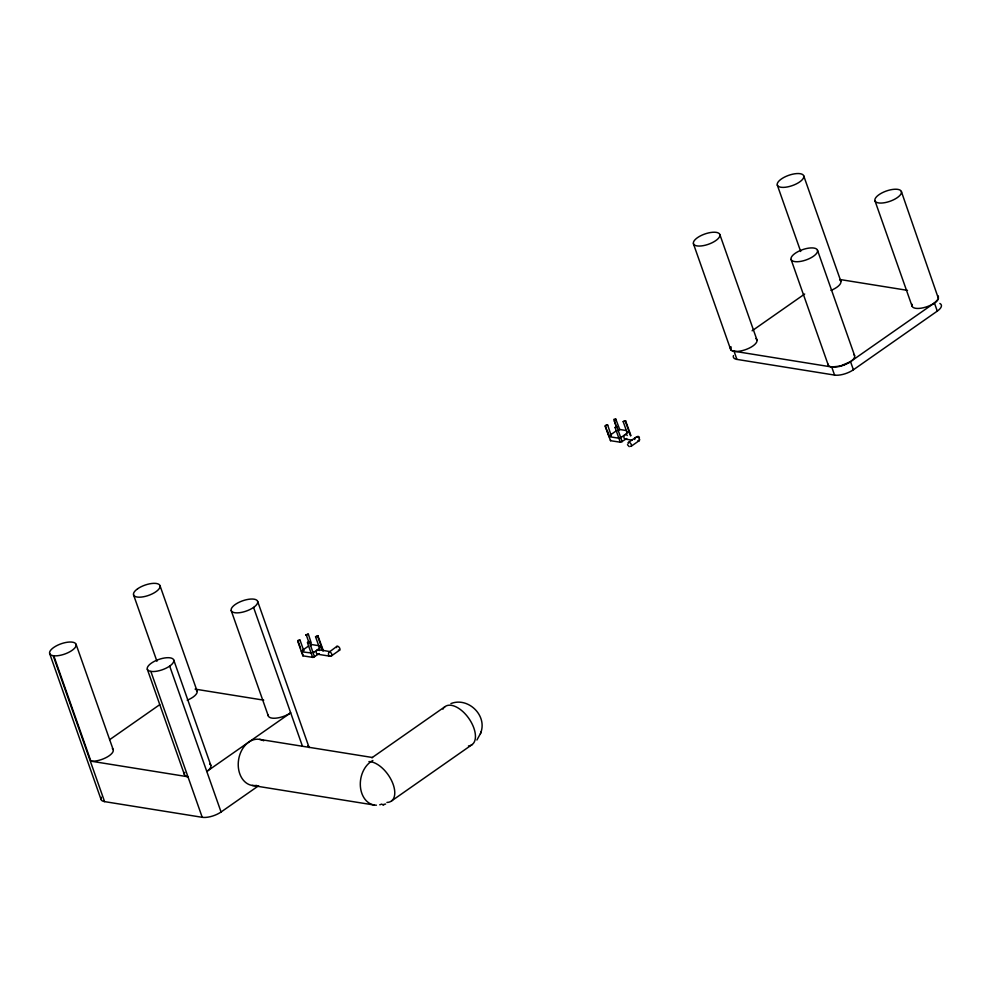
<?xml version="1.0" encoding="UTF-8"?>
<svg xmlns="http://www.w3.org/2000/svg" width="991" height="991" viewBox="0 0 991 991"><rect width="100%" height="100%" fill="white"/><g stroke="black" fill="none" stroke-linecap="round" stroke-linejoin="round"><path stroke-width="1.49" d="M310.901 652.92L301.45 651.793L303.754 650.691L300.038 640.112L297.746 641.251L302.887 655.844L313.131 657.417L318.73 653.949M315.559 636.767L318.173 635.788L315.547 636.742L319.275 647.309L321.493 646.962L313.106 652.834L313.515 652.227L312.673 652.016M319.263 647.284L319.721 646.628M618.904 437.39L618.855 438.22L609.093 436.647L605.377 426.105L607.681 425.003L611.088 435.309M329.408 651.929L329.607 651.88A2.329 1.251 55 0 1 331.75 654.134A2.329 1.251 55 0 1 331.031 655.931L330.932 655.918A2.329 1.747 -80.9 0 1 328.603 655.014A2.329 1.747 -80.9 0 1 329.408 651.929L336.878 646.38M607.669 425.114L606.257 424.891L605.043 425.932L610.518 440.698L620.762 442.271L626.362 438.802M611.397 435.582L609.217 436.659M730.937 346.689L730.751 349.612M480.858 732.522C487.299 715.143 467.876 696.76 450.917 703.585M323.314 650.592L317.838 635.603M476.931 740.017L480.635 733.216M730.565 347.519C729.277 349.092 733.39 351.941 730.801 349.674M480.462 733.749L481.031 731.977M938.192 299.146L938.068 299.369M630.908 435.532L625.94 421.77M936.631 301.202L938.043 299.418L934.426 303.011L849.25 362.508M626.646 438.555L626.696 438.505A2.329 1.747 -80.9 0 1 624.157 438.195A2.329 1.747 -80.9 0 1 624.764 434.888A2.329 1.747 -80.9 0 1 627.216 435.532M302.775 655.15L302.887 655.844M936.545 301.276L935.653 302.082M308.065 634.029L305.785 635.169L308.362 634.166L311.323 643.258M309.452 642.255C309.972 639.641 304.72 644.361 309.452 642.255L314.531 656.884M610.567 439.88L610.518 440.698M627.241 431.568L627.303 432.361L629.124 431.816L620.738 437.688L620.899 436.882M639.418 437.489A2.329 1.747 -80.9 0 0 637.238 436.647L635.181 437.873L634.674 439.496M912.178 304.324A13.998 5.451 -19.4 0 0 918.905 308.424A13.998 5.451 -19.4 0 0 934.426 303.011L935.615 302.106M637.77 440.921L638.662 440.698A2.329 1.747 -80.9 0 0 639.48 439.447M617.034 427.146C617.616 424.52 612.401 429.202 617.034 427.146L622.162 441.738M623.215 421.658L625.829 420.704L623.178 421.559L626.894 432.138M109.617 739.707L159.7 704.688M752.107 330.796L804.692 294.017M302.701 650.133L308.697 645.946M611.546 434.145L616.34 430.8M628.48 442.457L635.714 437.39M637.238 436.734L637.139 436.709A2.329 1.251 55 0 1 639.381 438.988A2.329 1.251 55 0 1 638.662 440.784L638.662 440.698M331.626 655.745L339.591 650.17M631.193 446.247L639.17 440.673M101.342 797.235A13.998 5.451 -19.4 0 0 104.575 801.62L202.226 817.302A13.998 5.451 -19.4 0 0 221.067 812.001L258.626 785.739M733.427 355.583A13.998 5.451 -19.4 0 0 736.908 359.399L834.558 375.081A13.998 5.451 -19.4 0 0 853.4 369.779L937.288 311.112A13.998 5.451 -19.4 0 0 939.852 303.481M371.898 757.781L444.996 706.657M391.544 800.951L472.212 744.538M625.358 421.324L630.561 435.879M317.715 636.47L322.917 651.025M853.759 354.456A13.998 5.451 -19.4 0 1 850.538 361.678L839.389 366.447M849.151 362.57L847.838 363.313M847.652 363.412L844.543 364.837M844.369 364.899L842.846 365.456M302.255 650.604L301.512 650.976L302.936 655.026M842.647 365.53L841.111 366.001M385.623 804.023L383.839 804.556M382.65 804.841L383.579 804.63M755.774 338.538A13.998 5.451 -19.4 0 1 751.265 347.036A13.998 5.451 -19.4 0 1 734.058 351.285L732.981 351.049L831.709 366.98L841.012 366.038M310.654 645.859L311.843 644.584L320.155 645.921M383.244 804.717L384.087 804.494M839.278 366.472L834.41 367.128M302.75 650.468L303.741 650.653M617.889 430.788L619.784 429.673L615.708 418.896C616.34 421.088 610.952 419.651 615.584 418.871M834.286 367.128L833.022 367.116M630.771 446.421A2.329 1.251 55 0 0 631.292 444.563A2.329 1.251 55 0 0 629.273 442.407L628.889 442.345A2.329 1.251 55 0 0 628.121 443.522M336.655 647.618A2.329 1.251 55 0 1 337.386 646.206L337.77 646.268A2.329 1.251 55 0 1 339.814 648.486A2.329 1.251 55 0 1 339.182 650.282L338.798 650.22A2.329 1.251 55 0 1 338.389 650.034M828.055 364.131A13.998 5.451 -19.4 0 0 831.709 366.98L832.985 367.116M53.192 655.708L53.787 655.782A13.998 5.451 -19.4 0 0 75.787 646.541A13.998 5.451 -19.4 0 0 59.51 644.385A13.998 5.451 -19.4 0 0 53.192 655.708L104.575 801.62M112.355 748.564A13.998 5.451 -19.4 0 1 107.511 756.827A13.998 5.451 -19.4 0 1 90.899 761.162L187.956 776.771A13.998 5.451 -19.4 0 1 184.722 772.385M840.356 279.573L907.496 290.351M619.412 429.425L626.386 430.552M625.271 439.087L632.345 440.215M318.384 649.625L329.867 651.582M317.64 654.233L329.854 656.191M195.078 689.117L263.742 700.154M259.58 739.373L372.492 757.508M252.16 785.429L374.226 805.039M629.248 446.656L627.476 444.699M297.684 641.251L298.291 640.161L300.05 640.186M937.759 295.875L938.44 298.539L901.376 191.536A13.998 5.451 -19.4 0 0 880.07 193.976A13.998 5.451 -19.4 0 0 883.043 202.932A13.998 5.451 -19.4 0 0 901.376 191.536M937.932 296.036L938.527 297.065M934.426 303.011L937.288 311.112M874.954 200.764L912.067 306.145M803.726 175.853A13.998 5.451 -19.4 0 1 785.392 187.249A13.998 5.451 -19.4 0 1 782.419 178.293A13.998 5.451 -19.4 0 1 803.726 175.853L840.839 281.233M817.488 250.215A13.998 5.451 -19.4 0 1 799.155 261.599A13.998 5.451 -19.4 0 1 796.182 252.655A13.998 5.451 -19.4 0 1 817.488 250.215L854.601 355.596M850.538 361.678L853.4 369.779M777.303 185.082L800.691 251.491M831.709 366.98L834.558 375.081M791.066 259.431L828.166 364.824M719.838 234.52A13.998 5.451 -19.4 0 1 701.504 245.917A13.998 5.451 -19.4 0 1 698.531 236.973A13.998 5.451 -19.4 0 1 719.838 234.52L756.951 339.913M734.058 351.285L736.908 359.399M693.415 243.749L730.491 349.03M615.684 424.693L614.284 420.741L616.08 426.043M615.151 427.678L620.279 442.271M607.285 430.552L609.143 435.829M306.182 634.562L308.907 642.515M307.507 642.825L312.648 657.417M298.266 641.747L300.583 648.337M257.635 601.339A13.998 5.451 -19.4 0 1 239.302 612.735A13.998 5.451 -19.4 0 1 236.329 603.779A13.998 5.451 -19.4 0 1 257.635 601.339L309.019 747.251M253.572 607.421L302.404 746.099M231.2 610.555L268.313 715.948M159.985 585.644L197.085 691.037M173.735 660.006A13.998 5.451 -19.4 0 1 155.401 671.403A13.998 5.451 -19.4 0 1 152.428 662.446A13.998 5.451 -19.4 0 1 173.735 660.006L210.848 765.386M169.684 666.088L221.067 812.001M133.55 594.873L156.937 661.282M150.843 671.39L202.226 817.302M147.312 669.235L184.425 774.615M76.084 644.323L113.197 749.704M53.787 655.782L90.899 761.162M49.661 653.54L101.045 799.464M319.102 653.614A2.329 1.747 -80.9 0 1 316.587 653.453A2.329 1.747 -80.9 0 1 317.046 650.121A2.329 1.747 -80.9 0 1 319.523 650.554M443.857 707.76A23.326 12.511 55 0 1 469.771 719.8A23.326 12.511 55 0 1 468.47 745.963M442.952 709.147A23.326 12.511 55 0 1 443.373 708.416M381.919 804.035A23.326 17.466 -80.9 0 1 379.739 804.766M376.419 805.2A23.326 17.466 -80.9 0 1 360.39 786.482A23.326 17.466 -80.9 0 1 372.876 760.493M368.949 761.596A23.326 12.511 55 0 1 392.176 781.899A23.326 12.511 55 0 1 386.936 802.425M256.57 785.405A23.326 17.466 -80.9 0 1 238.62 759.614A23.326 17.466 -80.9 0 1 263.755 740.785M307.842 745.876A13.998 5.451 -19.4 0 1 309.093 747.586M268.227 714.895A13.998 5.451 -19.4 0 0 275.894 718.165A13.998 5.451 -19.4 0 0 290.685 712.802L206.785 771.469A13.998 5.451 -19.4 0 0 209.671 764.011M196.775 690.417A13.998 5.451 -19.4 0 1 187.237 700.191M195.908 689.662A13.998 5.451 -19.4 0 1 196.54 690.145M839.996 280.094A13.998 5.451 -19.4 0 1 830.991 290.4M137.613 588.79L137.018 589.224A13.998 5.451 -19.4 0 0 143.497 596.768A13.998 5.451 -19.4 0 0 159.662 585.037A13.998 5.451 -19.4 0 0 137.613 588.79M732.919 351.025L732.089 350.703L732.919 351.025M937.313 295.553L937.313 295.553"/></g></svg>
